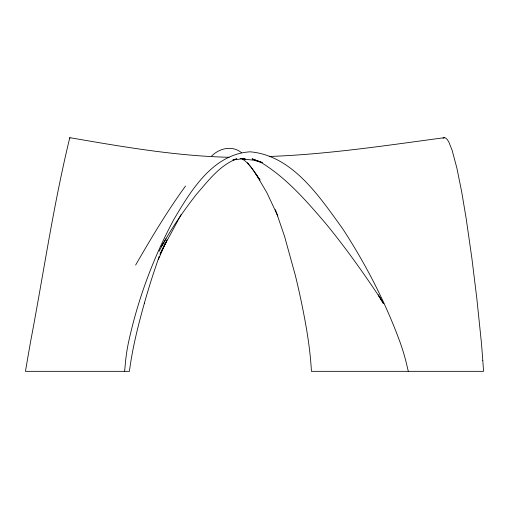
<?xml version="1.0" encoding="UTF-8"?>
<svg xmlns="http://www.w3.org/2000/svg" width="509" height="509" viewBox="0 0 509 509"><rect width="100%" height="100%" fill="white"/><g stroke="black" fill="none" stroke-linecap="round" stroke-linejoin="round"><path stroke-width="0.76" d="M124.635 371.335L125.558 361.18A225.22 206.19 26.8 0 1 128.332 343.206C137.602 300.125 152.986 258.298 173.855 219.487C190.894 190.563 212.8 154.246 250.046 151.809C292.624 155.417 319.582 196.958 342.468 228.426C365.933 264.375 385.752 302.83 400.411 343.206A225.226 206.196 26.8 0 1 405.877 361.18L408.313 371.335M144.41 303.097C138.117 325.525 132.397 348.194 129.42 371.335L25.45 371.335L27.321 360.41A213.029 7.737 -80.6 0 1 30.674 341.145C43.596 273.358 53.47 204.669 69.797 137.665C122.542 146.757 175.503 156.015 229.133 157.287M159.222 256.262L152.954 274.885A796.827 759.651 -62.6 0 0 144.391 303.09M158.458 259.329L165.877 242.239M165.889 242.201L160.011 254.277L165.489 242.971M167.003 239.79L164.153 246.044L181.255 214.346M159.158 251.217C169.554 231.003 182.521 212.164 196.48 194.26C208.238 180.918 219.621 165.209 236.876 158.833L233.077 159.711M135.629 265.062C151.192 238.072 167.2 211.267 185.518 186.033M165.947 238.696L161.194 246.719L163.694 242.538M211.699 156.008C219.404 148.189 232.416 145.16 241.419 152.636M443.04 138.206L444.472 137.672L445.935 138.206L447.43 139.759L448.957 142.291L452.068 150.117L456.84 167.906L461.606 191.397L466.225 218.851L471.919 258.604L476.793 298.153L481.234 341.017A205.159 39.766 87.9 0 1 482.774 360.391M444.472 137.672C386.337 145.447 328.165 154.354 269.477 156.473M233.007 159.966L241.858 158.872L254.004 160.24L262.129 162.715M240.159 158.503L245.421 159.215L243.168 158.471M261.747 162.371L252.089 158.833L262.199 162.556M241.909 158.725C250.021 163.618 254.627 172.519 260.042 180.008L251.465 167.766L247.457 162.905L248.233 163.847M259.743 161.627C285.695 177.068 305.89 200.33 325.334 223.044C345.522 247.527 363.865 273.46 381.406 299.884M383.843 303.555L378.238 294.896L383.086 303.364M255.423 173.225L266.913 192.739L277.768 215.95M275.394 209.593L284.531 236.297L295.207 274.885A796.572 759.371 -62.6 0 1 301.602 303.097C306.227 325.614 310.204 348.347 311.419 371.335L483.55 371.335L482.799 360.359M69.797 137.665L69.981 138.2"/></g></svg>
